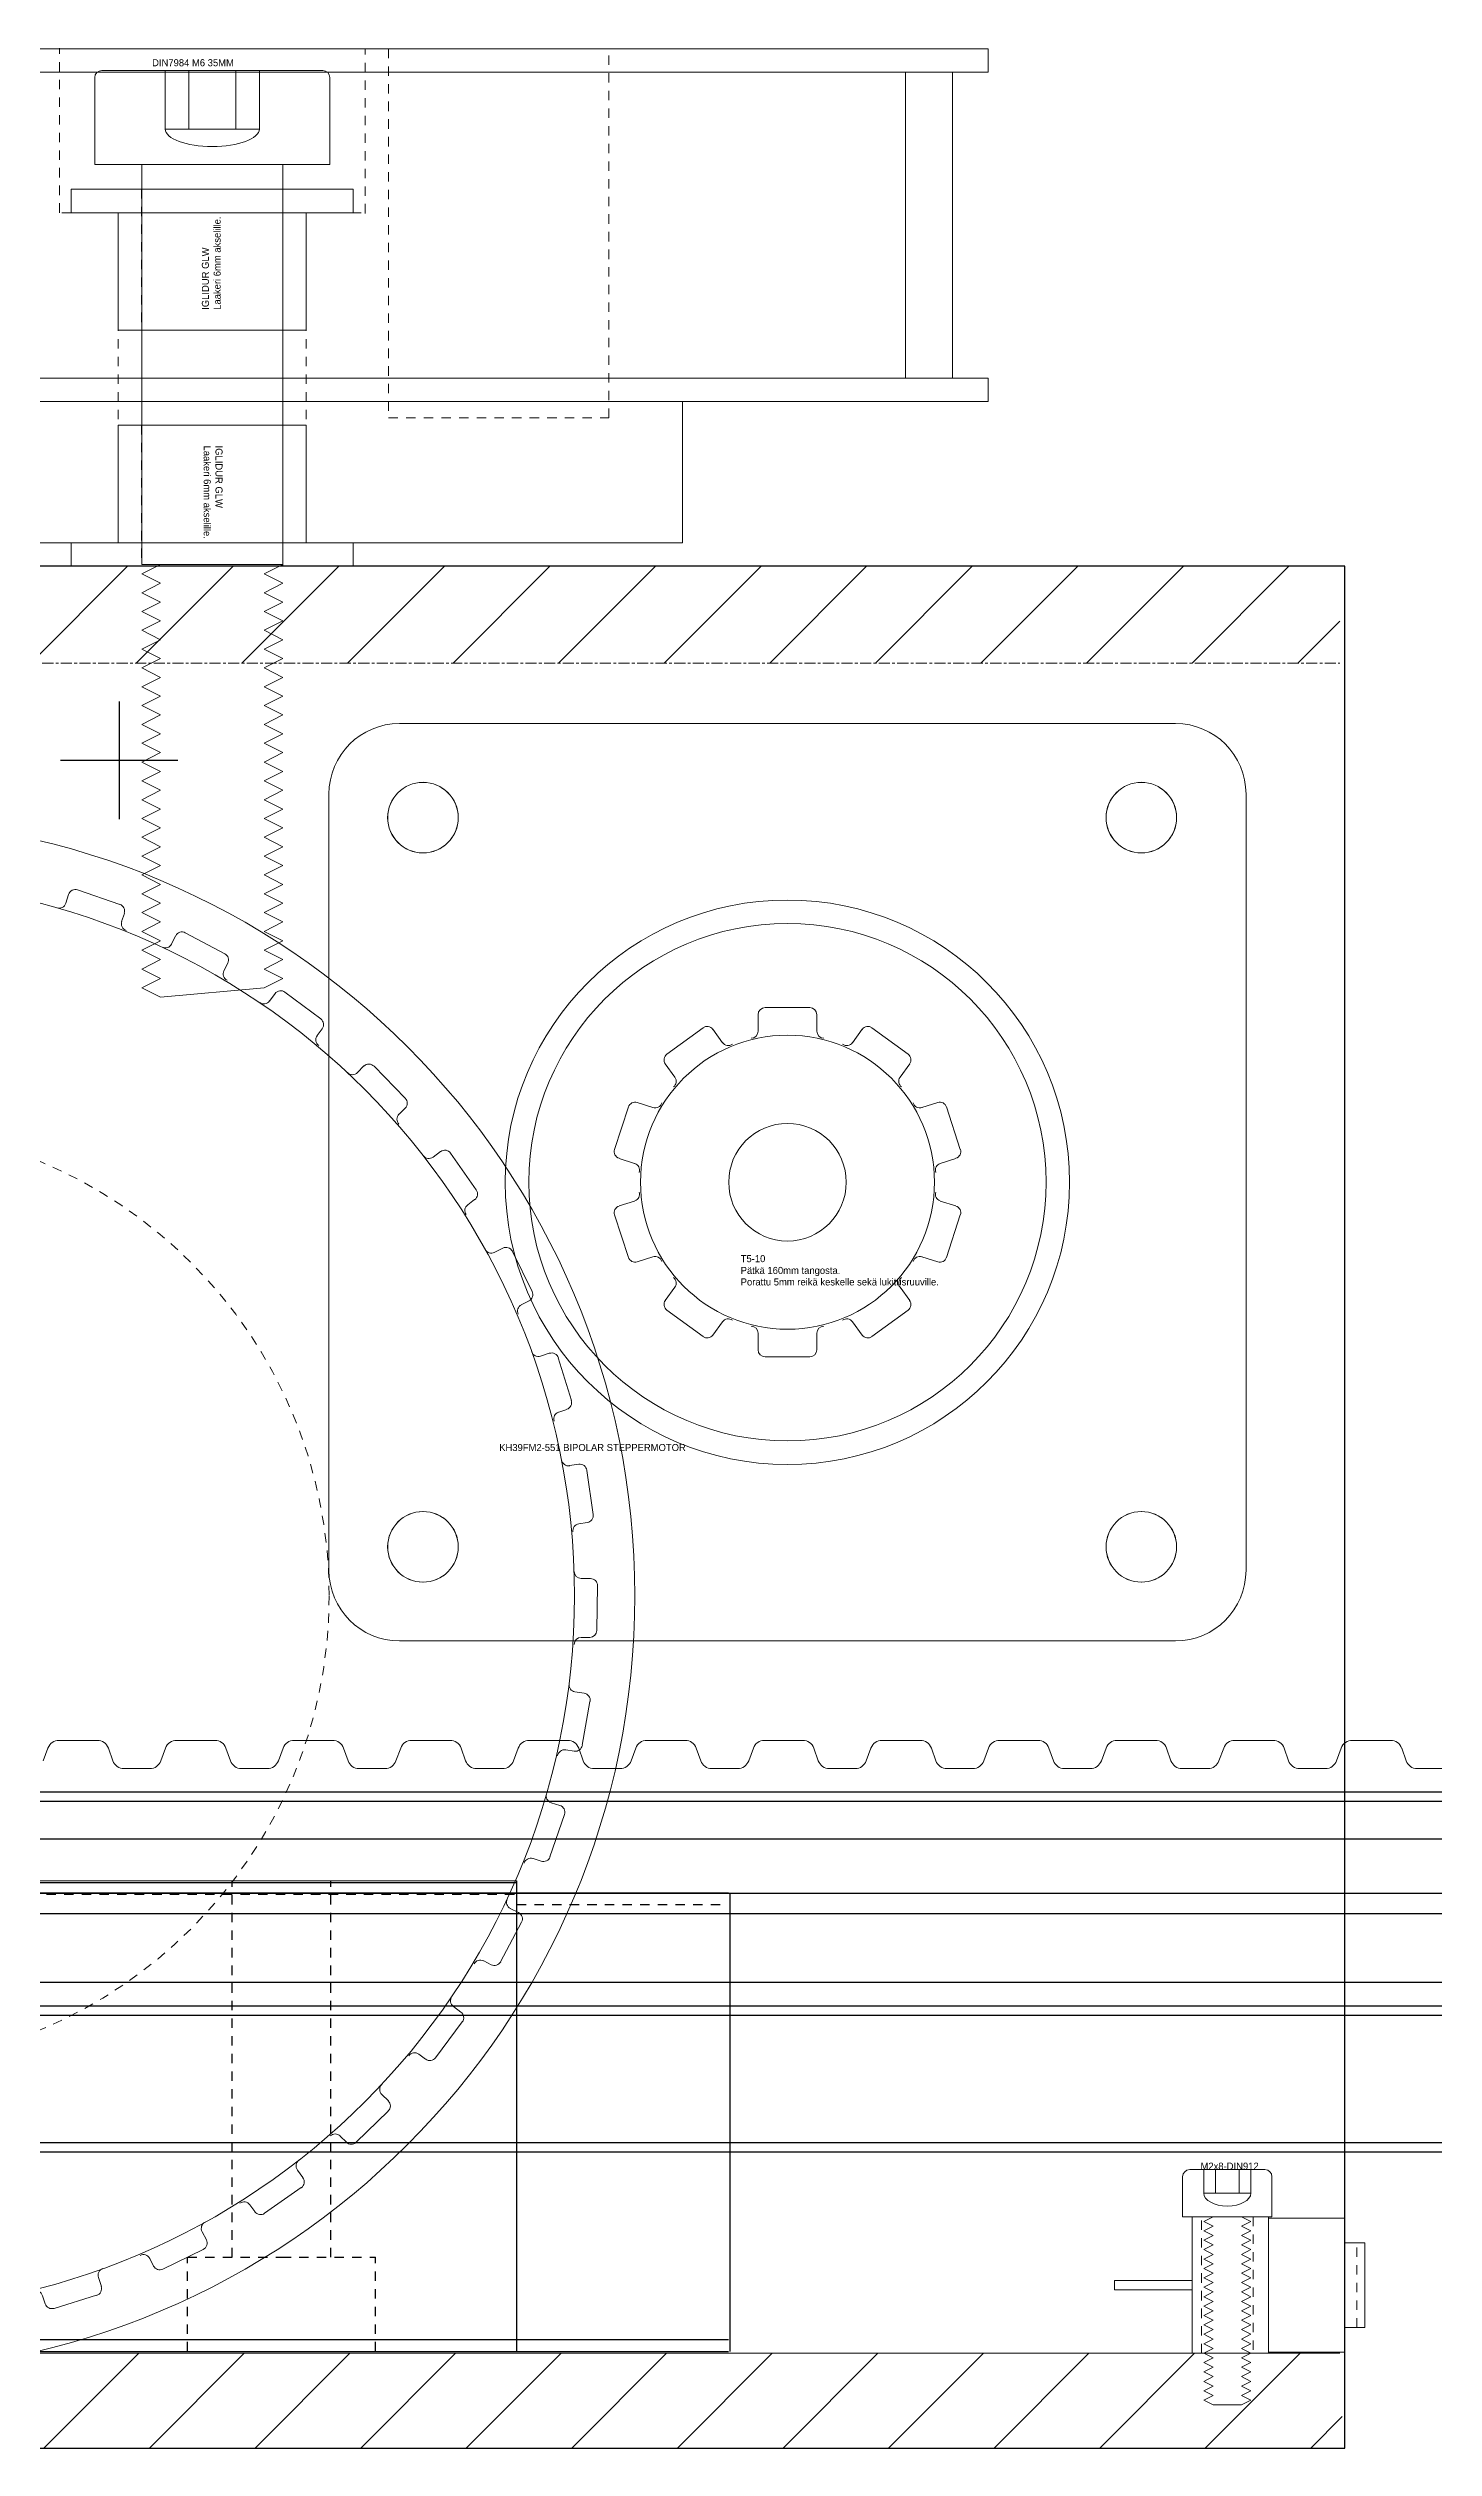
# Model space of a CAD drawing. Header units: millimetres. Extents: x -784753 to 2734, y -375 to 77802.
# Drawn here: x 990.3 to 1049.2, y 76.2 to 178.2 of the extents above; entities that cross this region are included whole.
import ezdxf

# ---------------------------------------------------------------- set-up
doc = ezdxf.new("R2010")
doc.units = ezdxf.units.MM
for name, pattern in [('CHAIN', [0.7087, 0.4724, -0.0591, 0.1181, -0.0591]), ('phl_center', [0.75, 0.4, -0.35]), ('phl_thick', [0])]:
    doc.linetypes.add(name, pattern=pattern)
doc.layers.add('ATTRIBUUTIT', color=61, linetype='Continuous', plot=False)
for name, color, linetype in [('HIHNA', 53, 'Continuous'), ('KELKKA', 6, 'Continuous'), ('KISKO', 253, 'Continuous'), ('LAAKERIT', 210, 'Continuous'), ('MOOTTORI_VO_LIIKE', 3, 'Continuous'), ('PULTIT_MUTTERIT_RUUVIT', 131, 'Continuous'), ('RAJAKYTKIN', 3, 'Continuous'), ('RATTAAT', 10, 'Continuous'), ('RATTAAT_2', 30, 'Continuous'), ('RUNKO', 140, 'Continuous')]:
    doc.layers.add(name, color=color, linetype=linetype)
doc.layers.add('RUNKO-REIKÄ', color=7, linetype='Continuous', true_color=0x39c9ff)
pattern_1 = [(45, (-1229.3503, -176.4846), (-2.245064, 2.245064), [])]
pattern_2 = [(45, (-1229.2402, -176.4846), (-2.245064, 2.245064), [])]

# ---------------------------------------------------------------- blocks, each defined once
blk = doc.blocks.new('T5-40-CAMERA-PLATFORM-LSIDE')
at = {"lineweight": 0}
for p, q in [((33, 21), (-33, 21)), ((-33, 21), (-33, 20)), ((29.48, 21), (-4, 21)), ((6.5, 21), (7.5, 21)), ((33, 21), (33, 20)), ((-33, 20), (-29.37, 20)), ((-31.37, 20), (-31.37, 7)), ((-29.37, 7), (-29.37, 20)), ((-29.37, 20), (29.48, 20)), ((29.48, 7), (29.48, 20)), ((29.48, 20), (33, 20)), ((31.48, 7), (31.48, 20)), ((-33, 6), (-33, 7)), ((-33, 7), (-29.37, 7)), ((-29.37, 7), (29.48, 7)), ((29.48, 7), (33, 7)), ((33, 7), (33, 6)), ((33, 6), (-33, 6)), ((-31.37, 6), (-29.37, 6)), ((-20, 0), (-20, 6)), ((20, 0), (20, 6)), ((31.48, 6), (29.48, 6)), ((20, 0), (-20, 0)), ((0, 0), (-20, 0)), ((0, 0), (-20, 0)), ((0, 0), (-4, 0)), ((0, 0), (-4, 0)), ((0, 0), (-3, 0)), ((0, 0), (20, 0)), ((0, 0), (20, 0)), ((0, 0), (3, 0)), ((0, 0), (4, 0)), ((0, 0), (20, 0)), ((0, 0), (4, 0)), ((0, 0), (20, 0))]:
    blk.add_line(p, q, dxfattribs=at)
at = {"linetype": 'phl_center', "lineweight": 0}
for p, q in [((-6.5, 14.03), (-6.5, 21.03)), ((6.5, 14), (6.5, 21)), ((7.5, 21), (7.5, 5.31)), ((16.87, 5.31), (16.87, 21)), ((0, 14.03), (-6.5, 14.03)), ((-4, 0), (-4, 14.03)), ((-0.06, 14.03), (6.44, 14.03)), ((4, 0), (4, 14)), ((7.5, 5.31), (16.87, 5.31))]:
    blk.add_line(p, q, dxfattribs=at)
at = {"layer": 'ATTRIBUUTIT', "lineweight": 0, "flags": 8}
for tag, p in [('_TYYPPI', (-18.73, 3.3)), ('_KUVAUS', (-18.73, 2.8)), ('_NOTES', (-18.73, 2.31)), ('_NOTES_RIVI2', (-18.73, 1.85)), ('_NOTES_RIVI3', (-18.73, 1.38))]:
    blk.add_attdef(tag, p, '', height=0.3, dxfattribs=at)
blk = doc.blocks.new('IGLIDUR-GLW-6MM-LSIDE')
at = {"lineweight": 0}
for p, q in [((0, 6), (-1, 6)), ((-1, 6), (-1, 4)), ((0, 0), (0, 6)), ((-1, 4), (-6, 4)), ((-6, 4), (-6, 3)), ((-1, 4), (-1, -4)), ((0, 3), (0, 4)), ((-6, 3), (-6, -3)), ((0, 0), (0, 3)), ((0, -3), (0, 0)), ((-6, -3), (-6, -4)), ((0, -6), (0, -3)), ((-6, -4), (-1, -4)), ((-1, -4), (-1, -6)), ((-1, -6), (0, -6))]:
    blk.add_line(p, q, dxfattribs=at)
at = {"linetype": 'phl_center', "lineweight": 0}
for p, q in [((0, 3), (-6, 3)), ((-6, -3), (0, -3))]:
    blk.add_line(p, q, dxfattribs=at)
at = {"layer": 'ATTRIBUUTIT', "lineweight": 0, "flags": 8}
for tag, p in [('_TYYPPI', (-5.13, 0.14)), ('_KUVAUS', (-5.13, -0.36)), ('_NOTES', (-5.13, -0.84)), ('_NOTES_RIVI2', (-5.13, -1.31)), ('_NOTES_RIVI3', (-5.13, -1.78))]:
    blk.add_attdef(tag, p, '', height=0.3, dxfattribs=at)
blk = doc.blocks.new('ASSEMBLY-CAMERA-PLATFORM-RSIDE')
at = {"layer": 'LAAKERIT', "lineweight": 0}
for p, rotation in [((-0.06, 8.03), 90), ((-0.06, -8), 270)]:
    blk.add_blockref('IGLIDUR-GLW-6MM-LSIDE', p, dxfattribs=dict(at, rotation=rotation)).add_auto_attribs({'_TYYPPI': 'IGLIDUR GLW', '_KUVAUS': 'Laakeri 6mm akselille.'})
at = {"layer": 'RATTAAT', "lineweight": 0}
blk.add_blockref('T5-40-CAMERA-PLATFORM-LSIDE', (-0.06, -7), dxfattribs=at).add_auto_attribs({'_TYYPPI': 'T5-10-21MM-2', '_KUVAUS': 'Koneistettu kamera-alusta rattaasta.'})
blk = doc.blocks.new('DRYLIN-TWA-15-LSIDE')
at = {"linetype": 'phl_thick'}
for p, q in [((1254.82, 166.78), (1322.82, 166.78)), ((1263.82, 167.22), (1313.82, 167.22)), ((1313.82, 147.28), (1313.82, 167.28)), ((1322.9, 147.28), (1322.9, 166.78)), ((1254.82, 147.78), (1322.82, 147.78)), ((1254.82, 147.28), (1322.82, 147.28))]:
    blk.add_line(p, q, dxfattribs=at)
at = {"lineweight": 0}
blk.add_line((1263.82, 167.28), (1313.82, 167.28), dxfattribs=at)
at = {"linetype": 'phl_center'}
for p, q in [((1263.82, 166.72), (1313.82, 166.72)), ((1301.72, 151.28), (1301.72, 167.28)), ((1305.92, 151.28), (1305.92, 167.28)), ((1313.82, 147.28), (1313.82, 166.78)), ((1313.82, 166.28), (1322.82, 166.28)), ((1299.82, 151.28), (1303.82, 151.28)), ((1299.82, 147.28), (1299.82, 151.28)), ((1303.82, 151.28), (1307.82, 151.28)), ((1307.82, 147.28), (1307.82, 151.28))]:
    blk.add_line(p, q, dxfattribs=at)
blk = doc.blocks.new('T5-HIHNA-SUORA-LSIDE')
at = {"lineweight": 0}
for p, q in [((1446.98, 87.92), (1441.98, 87.92)), ((1451.98, 87.92), (1446.98, 87.92)), ((1446.98, 87.92), (1446.98, 87.92)), ((1456.98, 87.92), (1451.98, 87.92)), ((1451.98, 87.92), (1451.98, 87.92)), ((1461.98, 87.92), (1456.98, 87.92)), ((1456.98, 87.92), (1456.98, 87.92)), ((1466.98, 87.92), (1461.98, 87.92)), ((1461.98, 87.92), (1461.98, 87.92)), ((1471.98, 87.92), (1466.98, 87.92)), ((1466.98, 87.92), (1466.98, 87.92)), ((1476.98, 87.92), (1471.98, 87.92)), ((1471.98, 87.92), (1471.98, 87.92)), ((1481.98, 87.92), (1476.98, 87.92)), ((1476.98, 87.92), (1476.98, 87.92)), ((1486.98, 87.92), (1481.98, 87.92)), ((1481.98, 87.92), (1481.98, 87.92)), ((1491.98, 87.92), (1486.98, 87.92)), ((1486.98, 87.92), (1486.98, 87.92)), ((1496.98, 87.92), (1491.98, 87.92)), ((1491.98, 87.92), (1491.98, 87.92)), ((1501.98, 87.92), (1496.98, 87.92)), ((1496.98, 87.92), (1496.98, 87.92)), ((1506.98, 87.92), (1501.98, 87.92)), ((1501.98, 87.92), (1501.98, 87.92)), ((1446.98, 86.92), (1446.43, 86.92)), ((1446.98, 86.92), (1447.53, 86.92)), ((1451.98, 86.92), (1451.43, 86.92)), ((1451.98, 86.92), (1452.53, 86.92)), ((1456.98, 86.92), (1456.43, 86.92)), ((1456.98, 86.92), (1457.53, 86.92)), ((1461.98, 86.92), (1461.43, 86.92)), ((1461.98, 86.92), (1462.53, 86.92)), ((1466.98, 86.92), (1466.43, 86.92)), ((1466.98, 86.92), (1467.53, 86.92)), ((1471.98, 86.92), (1471.43, 86.92)), ((1471.98, 86.92), (1472.53, 86.92)), ((1476.98, 86.92), (1476.43, 86.92)), ((1476.98, 86.92), (1477.53, 86.92)), ((1481.98, 86.92), (1481.43, 86.92)), ((1481.98, 86.92), (1482.53, 86.92)), ((1486.98, 86.92), (1486.43, 86.92)), ((1486.98, 86.92), (1487.53, 86.92)), ((1491.98, 86.92), (1491.43, 86.92)), ((1491.98, 86.92), (1492.53, 86.92)), ((1496.98, 86.92), (1496.43, 86.92)), ((1496.98, 86.92), (1497.53, 86.92)), ((1501.98, 86.92), (1501.43, 86.92)), ((1501.98, 86.92), (1502.53, 86.92)), ((1448, 86.59), (1448.19, 86.05)), ((1448.66, 85.72), (1450.29, 85.72)), ((1450.96, 86.59), (1450.76, 86.05)), ((1453, 86.59), (1453.19, 86.05)), ((1453.66, 85.72), (1455.29, 85.72)), ((1455.96, 86.59), (1455.76, 86.05)), ((1458, 86.59), (1458.19, 86.05)), ((1458.66, 85.72), (1460.29, 85.72)), ((1460.96, 86.59), (1460.76, 86.05)), ((1463, 86.59), (1463.19, 86.05)), ((1463.66, 85.72), (1465.29, 85.72)), ((1465.96, 86.59), (1465.76, 86.05)), ((1468, 86.59), (1468.19, 86.05)), ((1468.66, 85.72), (1470.29, 85.72)), ((1470.96, 86.59), (1470.76, 86.05)), ((1473, 86.59), (1473.19, 86.05)), ((1473.66, 85.72), (1475.29, 85.72)), ((1475.96, 86.59), (1475.76, 86.05)), ((1478, 86.59), (1478.19, 86.05)), ((1478.66, 85.72), (1480.29, 85.72)), ((1480.96, 86.59), (1480.76, 86.05)), ((1483, 86.59), (1483.19, 86.05)), ((1483.66, 85.72), (1485.29, 85.72)), ((1485.96, 86.59), (1485.76, 86.05)), ((1488, 86.59), (1488.19, 86.05)), ((1488.66, 85.72), (1490.29, 85.72)), ((1490.96, 86.59), (1490.76, 86.05)), ((1493, 86.59), (1493.19, 86.05)), ((1493.66, 85.72), (1495.29, 85.72)), ((1495.96, 86.59), (1495.76, 86.05)), ((1498, 86.59), (1498.19, 86.05)), ((1498.66, 85.72), (1500.29, 85.72)), ((1500.96, 86.59), (1500.76, 86.05)), ((1503, 86.59), (1503.19, 86.05)), ((1503.66, 85.72), (1505.29, 85.72)), ((1505.96, 86.59), (1505.76, 86.05))]:
    blk.add_line(p, q, dxfattribs=at)
for centre, start, end in [((1447.53, 86.42), 20, 90), ((1451.43, 86.42), 90, 160), ((1452.53, 86.42), 20, 90), ((1456.43, 86.42), 90, 160), ((1457.53, 86.42), 20, 90), ((1461.43, 86.42), 90, 160), ((1462.53, 86.42), 20, 90), ((1466.43, 86.42), 90, 160), ((1467.53, 86.42), 20, 90), ((1471.43, 86.42), 90, 160), ((1472.53, 86.42), 20, 90), ((1476.43, 86.42), 90, 160), ((1477.53, 86.42), 20, 90), ((1481.43, 86.42), 90, 160), ((1482.53, 86.42), 20, 90), ((1486.43, 86.42), 90, 160), ((1487.53, 86.42), 20, 90), ((1491.43, 86.42), 90, 160), ((1492.53, 86.42), 20, 90), ((1496.43, 86.42), 90, 160), ((1497.53, 86.42), 20, 90), ((1501.43, 86.42), 90, 160), ((1502.53, 86.42), 20, 90), ((1448.66, 86.22), 200, 270), ((1450.29, 86.22), 270, 340), ((1453.66, 86.22), 200, 270), ((1455.29, 86.22), 270, 340), ((1458.66, 86.22), 200, 270), ((1460.29, 86.22), 270, 340), ((1463.66, 86.22), 200, 270), ((1465.29, 86.22), 270, 340), ((1468.66, 86.22), 200, 270), ((1470.29, 86.22), 270, 340), ((1473.66, 86.22), 200, 270), ((1475.29, 86.22), 270, 340), ((1478.66, 86.22), 200, 270), ((1480.29, 86.22), 270, 340), ((1483.66, 86.22), 200, 270), ((1485.29, 86.22), 270, 340), ((1488.66, 86.22), 200, 270), ((1490.29, 86.22), 270, 340), ((1493.66, 86.22), 200, 270), ((1495.29, 86.22), 270, 340), ((1498.66, 86.22), 200, 270), ((1500.29, 86.22), 270, 340), ((1503.66, 86.22), 200, 270), ((1505.29, 86.22), 270, 340)]:
    blk.add_arc(centre, 0.5, start, end, dxfattribs=at)
blk = doc.blocks.new('KISKO-TS-15-1-LSIDE')
at = {"linetype": 'phl_thick'}
for p, q in [((72.92, 1.41), (271.57, 1.41)), ((73.12, 1.81), (271.57, 1.81)), ((70.29, -4), (271.76, -4)), ((70.1, -4.4), (271.76, -4.4)), ((69.61, -5.4), (271.76, -5.4)), ((68.19, -8.32), (271.76, -8.32)), ((67.77, -9.19), (271.76, -9.19)), ((66.65, -11.5), (271.76, -11.5)), ((65.87, -13.1), (271.76, -13.1)), ((65.67, -13.5), (271.76, -13.5))]:
    blk.add_line(p, q, dxfattribs=at)
at = {"layer": 'ATTRIBUUTIT', "lineweight": 0, "flags": 8}
for tag, p in [('_TYYPPI', (-20.79, -0.3)), ('_KUVAUS', (-20.79, -0.8)), ('_NOTES', (-20.79, -1.28)), ('_NOTES_RIVI2', (-20.79, -1.75)), ('_NOTES_RIVI3', (-20.79, -2.22))]:
    blk.add_attdef(tag, p, '', height=0.3, dxfattribs=at)
blk = doc.blocks.new('KH39FM2-STEPMOTOR-TOP')
at = {"lineweight": 0}
for p, q in [((16.5, 19.5), (-16.5, 19.5)), ((0, 19.5), (-15.5, 19.5)), ((0, 19.5), (15.05, 19.5)), ((-19.5, 16.5), (-19.5, -16.5)), ((19.5, -16.5), (19.5, 16.5)), ((-16.5, -19.5), (16.5, -19.5)), ((15.05, -19.5), (-15.95, -19.5))]:
    blk.add_line(p, q, dxfattribs=at)
for centre, radius in [((-15.5, 15.5), 1.5), ((15.05, 15.5), 1.5), ((0, 0), 11), ((0, 0), 2.5), ((-15.5, -15.5), 1.5), ((15.05, -15.5), 1.5)]:
    blk.add_circle(centre, radius, dxfattribs=at)
for centre, start, end in [((-16.5, 16.5), 90, 180), ((16.5, 16.5), 0, 90), ((-16.5, -16.5), 180, 270), ((16.5, -16.5), 270, 0)]:
    blk.add_arc(centre, 3, start, end, dxfattribs=at)
at = {"layer": 'ATTRIBUUTIT', "lineweight": 0, "flags": 8}
for tag, p in [('_TYYPPI', (-12.26, -11.43)), ('_KUVAUS', (-12.26, -11.93)), ('_NOTES', (-12.26, -12.42)), ('_NOTES_RIVI2', (-12.26, -12.88)), ('_NOTES_RIVI3', (-12.26, -13.35))]:
    blk.add_attdef(tag, p, '', height=0.3, dxfattribs=at)
blk = doc.blocks.new('T5-10-HIHNAPYORA')
at = {"lineweight": 0}
for p, q in [((0.95, 7.42), (-0.95, 7.42)), ((-3.59, 6.56), (-5.13, 5.44)), ((-2.76, 5.93), (-3.17, 6.5)), ((-1.25, 7.12), (-1.25, 6.42)), ((1.25, 6.42), (1.25, 7.12)), ((3.17, 6.5), (2.76, 5.93)), ((5.13, 5.44), (3.59, 6.56)), ((-5.2, 5.03), (-4.79, 4.46)), ((4.79, 4.46), (5.2, 5.03)), ((-6.76, 3.2), (-7.35, 1.39)), ((-5.72, 3.17), (-6.39, 3.39)), ((6.39, 3.39), (5.72, 3.17)), ((7.35, 1.39), (6.76, 3.2)), ((-7.16, 1.01), (-6.5, 0.8)), ((6.5, 0.8), (7.16, 1.01)), ((-6.5, -0.8), (-7.16, -1.01)), ((7.16, -1.01), (6.5, -0.8)), ((-7.35, -1.39), (-6.76, -3.2)), ((6.76, -3.2), (7.35, -1.39)), ((-6.39, -3.39), (-5.72, -3.17)), ((5.72, -3.17), (6.39, -3.39)), ((-4.79, -4.46), (-5.2, -5.03)), ((5.2, -5.03), (4.79, -4.46)), ((-5.13, -5.44), (-3.59, -6.56)), ((-3.17, -6.5), (-2.76, -5.93)), ((2.76, -5.93), (3.17, -6.5)), ((3.59, -6.56), (5.13, -5.44)), ((-1.25, -6.42), (-1.25, -7.12)), ((1.25, -7.12), (1.25, -6.42)), ((-0.95, -7.42), (0.95, -7.42))]:
    blk.add_line(p, q, dxfattribs=at)
for radius in [6.25, 2.5]:
    blk.add_circle((0, 0), radius, dxfattribs=at)
for centre, start, end in [((-0.95, 7.12), 90, 180), ((0.95, 7.12), 0, 90), ((-3.42, 6.32), 36, 126), ((-1.55, 6.42), 270, 0), ((1.55, 6.42), 180, 270), ((3.42, 6.32), 54, 144), ((-4.95, 5.2), 126, 216), ((-2.52, 6.11), 216, 306), ((2.52, 6.11), 234, 324), ((4.95, 5.2), 324, 54), ((-5.03, 4.29), 306, 36), ((5.03, 4.29), 144, 234), ((-6.48, 3.1), 72, 162), ((-5.63, 3.46), 252, 342), ((5.63, 3.46), 198, 288), ((6.48, 3.1), 18, 108), ((-7.07, 1.3), 162, 252), ((7.07, 1.3), 288, 18), ((-6.59, 0.51), 342, 72), ((6.59, 0.51), 108, 198), ((-7.07, -1.3), 108, 198), ((-6.59, -0.51), 288, 18), ((6.59, -0.51), 162, 252), ((7.07, -1.3), 342, 72), ((-6.48, -3.1), 198, 288), ((-5.63, -3.46), 18, 108), ((-5.03, -4.29), 324, 54), ((5.03, -4.29), 126, 216), ((5.63, -3.46), 72, 162), ((6.48, -3.1), 252, 342), ((-4.95, -5.2), 144, 234), ((4.95, -5.2), 306, 36), ((-2.52, -6.11), 54, 144), ((2.52, -6.11), 36, 126), ((-3.42, -6.32), 234, 324), ((-1.55, -6.42), 0, 90), ((-0.95, -7.12), 180, 270), ((0.95, -7.12), 270, 0), ((1.55, -6.42), 90, 180), ((3.42, -6.32), 216, 306)]:
    blk.add_arc(centre, 0.3, start, end, dxfattribs=at)
at = {"layer": 'ATTRIBUUTIT', "lineweight": 0, "flags": 8}
for tag, p in [('_TYYPPI', (-1.99, -3.4)), ('_KUVAUS', (-1.99, -3.9)), ('_NOTES', (-1.99, -4.39)), ('_NOTES_RIVI2', (-1.99, -4.85)), ('_NOTES_RIVI3', (-1.99, -5.32))]:
    blk.add_attdef(tag, p, '', height=0.3, dxfattribs=at)
blk = doc.blocks.new('T5-40-RATAS-TSIDE')
at = {"lineweight": 0}
for p, q in [((-5.59, 30.61), (-5.53, 30.22)), ((-3.45, 31.22), (-5.33, 30.96)), ((-3.06, 30.61), (-3.11, 30.97)), ((-0.73, 31.11), (-0.73, 30.72)), ((1.47, 31.38), (-0.43, 31.41)), ((1.77, 30.72), (1.77, 31.08)), ((4.14, 30.84), (4.08, 30.45)), ((6.36, 30.76), (4.49, 31.09)), ((-8.3, 30.3), (-10.11, 29.74)), ((-7.81, 29.76), (-7.92, 30.11)), ((6.55, 30.06), (6.61, 30.42)), ((8.92, 29.81), (8.8, 29.44)), ((11.1, 29.39), (9.3, 30.01)), ((-12.93, 28.63), (-14.64, 27.79)), ((-10.31, 29.36), (-10.19, 28.99)), ((11.17, 28.67), (11.29, 29.01)), ((-12.37, 28.17), (-12.53, 28.5)), ((13.47, 28.05), (13.29, 27.7)), ((15.56, 27.29), (13.88, 28.18)), ((-14.78, 27.39), (-14.6, 27.04)), ((15.52, 26.57), (15.69, 26.89)), ((-17.25, 26.25), (-18.81, 25.16)), ((-16.62, 25.89), (-16.84, 26.18)), ((17.7, 25.6), (17.46, 25.28)), ((19.64, 24.52), (18.12, 25.66)), ((-18.88, 24.74), (-18.65, 24.42)), ((19.49, 23.81), (19.7, 24.1)), ((-21.15, 23.23), (-22.51, 21.91)), ((-20.47, 22.97), (-20.73, 23.23)), ((21.48, 22.52), (21.2, 22.24)), ((23.23, 21.15), (21.91, 22.51)), ((-22.52, 21.48), (-22.24, 21.2)), ((22.97, 20.47), (23.23, 20.73)), ((-24.52, 19.64), (-25.66, 18.12)), ((-23.81, 19.49), (-24.1, 19.7)), ((24.74, 18.88), (24.42, 18.65)), ((26.25, 17.25), (25.16, 18.81)), ((-25.6, 17.7), (-25.28, 17.46)), ((25.89, 16.62), (26.18, 16.84)), ((-27.29, 15.56), (-28.18, 13.88)), ((-26.57, 15.52), (-26.89, 15.69)), ((27.39, 14.78), (27.04, 14.6)), ((28.63, 12.93), (27.79, 14.64)), ((-28.05, 13.47), (-27.7, 13.29)), ((28.17, 12.37), (28.5, 12.53)), ((-28.67, 11.17), (-29.01, 11.29)), ((-29.39, 11.1), (-30.01, 9.3)), ((29.36, 10.31), (28.99, 10.19)), ((30.3, 8.3), (29.74, 10.11)), ((-29.81, 8.92), (-29.44, 8.8)), ((29.76, 7.81), (30.11, 7.92)), ((-30.76, 6.36), (-31.09, 4.49)), ((-30.06, 6.55), (-30.42, 6.61)), ((30.61, 5.59), (30.22, 5.53)), ((31.22, 3.45), (30.96, 5.33)), ((-30.84, 4.14), (-30.45, 4.08)), ((30.61, 3.06), (30.97, 3.11)), ((-31.38, 1.47), (-31.41, -0.43)), ((-30.72, 1.77), (-31.08, 1.77)), ((31.11, 0.73), (30.72, 0.73)), ((31.38, -1.47), (31.41, 0.43)), ((-31.11, -0.73), (-30.72, -0.73)), ((30.72, -1.77), (31.08, -1.77)), ((-30.61, -3.06), (-30.97, -3.11)), ((-31.22, -3.45), (-30.96, -5.33)), ((30.84, -4.14), (30.45, -4.08)), ((30.76, -6.36), (31.09, -4.49)), ((-30.61, -5.59), (-30.22, -5.53)), ((30.06, -6.55), (30.42, -6.61)), ((-29.76, -7.81), (-30.11, -7.92)), ((-30.3, -8.3), (-29.74, -10.11)), ((29.81, -8.92), (29.44, -8.8)), ((-29.36, -10.31), (-28.99, -10.19)), ((29.39, -11.1), (30.01, -9.3)), ((28.67, -11.17), (29.01, -11.29)), ((-28.63, -12.93), (-27.79, -14.64)), ((-28.17, -12.37), (-28.5, -12.53)), ((27.29, -15.56), (28.18, -13.88)), ((28.05, -13.47), (27.7, -13.29)), ((-27.39, -14.78), (-27.04, -14.6)), ((26.57, -15.52), (26.89, -15.69)), ((-26.25, -17.25), (-25.16, -18.81)), ((-25.89, -16.62), (-26.18, -16.84)), ((24.52, -19.64), (25.66, -18.12)), ((25.6, -17.7), (25.28, -17.46)), ((-24.74, -18.88), (-24.42, -18.65)), ((23.81, -19.49), (24.1, -19.7)), ((-22.97, -20.47), (-23.23, -20.73)), ((-23.23, -21.15), (-21.91, -22.51)), ((22.52, -21.48), (22.24, -21.2)), ((-21.48, -22.52), (-21.2, -22.24)), ((21.15, -23.23), (22.51, -21.91)), ((20.47, -22.97), (20.73, -23.23)), ((-19.49, -23.81), (-19.7, -24.1)), ((18.88, -24.74), (18.65, -24.42)), ((-19.64, -24.52), (-18.12, -25.66)), ((-17.7, -25.6), (-17.46, -25.28)), ((17.25, -26.25), (18.81, -25.16)), ((16.62, -25.89), (16.84, -26.18)), ((-15.52, -26.57), (-15.69, -26.89)), ((-15.56, -27.29), (-13.88, -28.18)), ((14.78, -27.39), (14.6, -27.04)), ((-13.47, -28.05), (-13.29, -27.7)), ((12.37, -28.17), (12.53, -28.5)), ((12.93, -28.63), (14.64, -27.79)), ((-11.17, -28.67), (-11.29, -29.01)), ((-11.1, -29.39), (-9.3, -30.01)), ((-8.92, -29.81), (-8.8, -29.44)), ((10.31, -29.36), (10.19, -28.99)), ((-6.55, -30.06), (-6.61, -30.42)), ((-4.14, -30.84), (-4.08, -30.45)), ((5.59, -30.61), (5.53, -30.22)), ((7.81, -29.76), (7.92, -30.11)), ((8.3, -30.3), (10.11, -29.74)), ((-6.36, -30.76), (-4.49, -31.09)), ((-1.77, -30.72), (-1.77, -31.08)), ((-1.47, -31.38), (0.43, -31.41)), ((0.73, -31.11), (0.73, -30.72)), ((3.06, -30.61), (3.11, -30.97)), ((3.45, -31.22), (5.33, -30.96))]:
    blk.add_line(p, q, dxfattribs=at)
at = {"linetype": 'phl_center', "lineweight": 0}
for p, q in [((-3.71, 1.5), (-19.94, 1.5)), ((-3.71, -1.5), (-19.94, -1.5))]:
    blk.add_line(p, q, dxfattribs=at)
at = {"lineweight": 0}
for radius in [33, 30.43, 4]:
    blk.add_circle((0, 0), radius, dxfattribs=at)
at = {"linetype": 'phl_center', "lineweight": 0}
blk.add_circle((0, 0), 20, dxfattribs=at)
at = {"lineweight": 0}
for centre, start, end in [((-5.29, 30.66), 98.0533, 189), ((-3.41, 30.93), 9, 98.0533), ((-2.76, 30.66), 189, 279), ((-1.03, 30.72), 270, 0), ((-0.43, 31.11), 89.0533, 180), ((1.47, 31.08), 0, 89.0533), ((2.07, 30.72), 180, 270), ((4.44, 30.8), 80.0533, 171), ((6.31, 30.47), 351, 80.0533), ((-10.02, 29.46), 107.0533, 198), ((-8.21, 30.01), 18, 107.0533), ((-7.52, 29.85), 198, 288), ((-5.82, 30.18), 279, 9), ((3.79, 30.5), 261, 351), ((6.85, 30.01), 171, 261), ((9.2, 29.72), 71.0533, 162), ((-12.8, 28.36), 27, 116.0533), ((-10.47, 28.89), 288, 18), ((8.51, 29.53), 252, 342), ((11, 29.11), 342, 71.0533), ((11.46, 28.57), 162, 252), ((-14.51, 27.52), 116.0533, 207), ((-12.1, 28.31), 207, 297), ((13.03, 27.84), 243, 333), ((13.74, 27.92), 62.0533, 153), ((-14.86, 26.9), 297, 27), ((15.79, 26.43), 153, 243), ((15.42, 27.03), 333, 62.0533), ((-17.08, 26.01), 36, 125.0533), ((-16.38, 26.07), 216, 306), ((17.94, 25.42), 53.0533, 144), ((-18.64, 24.92), 125.0533, 216), ((17.22, 25.46), 234, 324), ((19.46, 24.28), 324, 53.0533), ((-18.89, 24.24), 306, 36), ((19.73, 23.63), 144, 234), ((-20.94, 23.02), 45, 134.0533), ((-20.26, 23.18), 225, 315), ((21.69, 22.3), 44.0533, 135), ((-22.3, 21.69), 134.0533, 225), ((20.99, 22.45), 225, 315), ((-22.45, 20.99), 315, 45), ((23.18, 20.26), 135, 225), ((23.02, 20.94), 315, 44.0533), ((-24.28, 19.46), 54, 143.0533), ((-23.63, 19.73), 234, 324), ((24.24, 18.89), 216, 306), ((24.92, 18.64), 35.0533, 126), ((-25.42, 17.94), 143.0533, 234), ((-25.46, 17.22), 324, 54), ((26.07, 16.38), 126, 216), ((26.01, 17.08), 306, 35.0533), ((-27.03, 15.42), 63, 152.0533), ((-26.43, 15.79), 243, 333), ((26.9, 14.86), 207, 297), ((27.52, 14.51), 26.0533, 117), ((-27.92, 13.74), 152.0533, 243), ((-27.84, 13.03), 333, 63), ((28.31, 12.1), 117, 207), ((28.36, 12.8), 297, 26.0533), ((-29.11, 11), 72, 161.0533), ((-28.57, 11.46), 252, 342), ((28.89, 10.47), 198, 288), ((29.46, 10.02), 17.0533, 108), ((-29.72, 9.2), 161.0533, 252), ((-29.53, 8.51), 342, 72), ((30.01, 8.21), 288, 17.0533), ((29.85, 7.52), 108, 198), ((-30.47, 6.31), 81, 170.0533), ((-30.01, 6.85), 261, 351), ((30.18, 5.82), 189, 279), ((30.66, 5.29), 8.0533, 99), ((-30.8, 4.44), 170.0533, 261), ((-30.5, 3.79), 351, 81), ((30.93, 3.41), 279, 8.0533), ((-30.72, 2.07), 270, 0), ((30.66, 2.76), 99, 189), ((-31.08, 1.47), 90, 179.0533), ((30.72, 1.03), 180, 270), ((31.11, 0.43), 359.0533, 90), ((-31.11, -0.43), 179.0533, 270), ((-30.72, -1.03), 0, 90), ((30.72, -2.07), 90, 180), ((31.08, -1.47), 270, 359.0533), ((-30.66, -2.76), 279, 9), ((-30.93, -3.41), 99, 188.0533), ((30.5, -3.79), 171, 261), ((30.8, -4.44), 350.0533, 81), ((-30.66, -5.29), 188.0533, 279), ((-30.18, -5.82), 9, 99), ((30.01, -6.85), 81, 171), ((30.47, -6.31), 261, 350.0533), ((-30.01, -8.21), 108, 197.0533), ((-29.85, -7.52), 288, 18), ((29.53, -8.51), 162, 252), ((29.72, -9.2), 341.0533, 72), ((-29.46, -10.02), 197.0533, 288), ((-28.89, -10.47), 18, 108), ((28.57, -11.46), 72, 162), ((29.11, -11), 252, 341.0533), ((-28.31, -12.1), 297, 27), ((-28.36, -12.8), 117, 206.0533), ((27.84, -13.03), 153, 243), ((27.92, -13.74), 332.0533, 63), ((-27.52, -14.51), 206.0533, 297), ((-26.9, -14.86), 27, 117), ((-26.07, -16.38), 306, 36), ((26.43, -15.79), 63, 153), ((27.03, -15.42), 243, 332.0533), ((-26.01, -17.08), 126, 215.0533), ((25.46, -17.22), 144, 234), ((25.42, -17.94), 323.0533, 54), ((-24.92, -18.64), 215.0533, 306), ((-24.24, -18.89), 36, 126), ((-23.18, -20.26), 315, 45), ((23.63, -19.73), 54, 144), ((24.28, -19.46), 234, 323.0533), ((-23.02, -20.94), 135, 224.0533), ((22.45, -20.99), 135, 225), ((-20.99, -22.45), 45, 135), ((22.3, -21.69), 314.0533, 45), ((-21.69, -22.3), 224.0533, 315), ((-19.73, -23.63), 324, 54), ((20.26, -23.18), 45, 135), ((20.94, -23.02), 225, 314.0533), ((-19.46, -24.28), 144, 233.0533), ((18.89, -24.24), 126, 216), ((-17.22, -25.46), 54, 144), ((18.64, -24.92), 305.0533, 36), ((-17.94, -25.42), 233.0533, 324), ((-15.79, -26.43), 333, 63), ((16.38, -26.07), 36, 126), ((17.08, -26.01), 216, 305.0533), ((-15.42, -27.03), 153, 242.0533), ((-13.03, -27.84), 63, 153), ((14.86, -26.9), 117, 207), ((14.51, -27.52), 296.0533, 27), ((-13.74, -27.92), 242.0533, 333), ((-11.46, -28.57), 342, 72), ((12.1, -28.31), 27, 117), ((12.8, -28.36), 207, 296.0533), ((-11, -29.11), 162, 251.0533), ((-8.51, -29.53), 72, 162), ((7.52, -29.85), 18, 108), ((10.02, -29.46), 287.0533, 18), ((10.47, -28.89), 108, 198), ((-9.2, -29.72), 251.0533, 342), ((-6.85, -30.01), 351, 81), ((-6.31, -30.47), 171, 260.0533), ((-3.79, -30.5), 81, 171), ((-2.07, -30.72), 0, 90), ((1.03, -30.72), 90, 180), ((2.76, -30.66), 9, 99), ((5.82, -30.18), 99, 189), ((8.21, -30.01), 198, 287.0533), ((-4.44, -30.8), 260.0533, 351), ((-1.47, -31.08), 180, 269.0533), ((0.43, -31.11), 269.0533, 0), ((3.41, -30.93), 189, 278.0533), ((5.29, -30.66), 278.0533, 9)]:
    blk.add_arc(centre, 0.3, start, end, dxfattribs=at)
at = {"layer": 'ATTRIBUUTIT', "lineweight": 0, "flags": 8}
for tag, p in [('_TYYPPI', (0.81, -26.18)), ('_KUVAUS', (0.81, -26.68)), ('_NOTES', (0.81, -27.17)), ('_NOTES_RIVI2', (0.81, -27.63)), ('_NOTES_RIVI3', (0.81, -28.1))]:
    blk.add_attdef(tag, p, '', height=0.3, dxfattribs=at)
blk = doc.blocks.new('ASSEMBLY-LR-LIIKE-KONEISTO')
at = {"layer": 'MOOTTORI_VO_LIIKE', "lineweight": 0}
blk.add_blockref('KH39FM2-STEPMOTOR-TOP', (39.49, 17.58), dxfattribs=at).add_auto_attribs({'_TYYPPI': 'KH39FM2-551 BIPOLAR STEPPERMOTOR'})
at = {"layer": 'RATTAAT', "lineweight": 0}
blk.add_blockref('T5-40-RATAS-TSIDE', (0, 0), dxfattribs=at).add_auto_attribs({'_TYYPPI': 'T5-40-21MM-2', '_KUVAUS': 'Laitettava liikuttavan välityksen ratas.'})
at = {"layer": 'RATTAAT_2', "lineweight": 0}
blk.add_blockref('T5-10-HIHNAPYORA', (39.49, 17.58), dxfattribs=at).add_auto_attribs({'_TYYPPI': 'T5-10', '_KUVAUS': 'Pätkä 160mm tangosta.', '_NOTES': 'Porattu 5mm reikä keskelle sekä lukitusruuville.'})
blk = doc.blocks.new('M6x35-DIN7984-LSIDE')
at = {"lineweight": 0}
for p, q in [((-0.3, 9.4), (-0.3, 0)), ((3.7, 9.7), (0, 9.7)), ((3.7, -0.3), (3.7, 9.7)), ((3.7, 4.7), (3.7, 7.7)), ((3.7, 7.7), (20.7, 7.7)), ((20.7, 7.7), (21.1, 6.9)), ((20.7, 2.5), (20.7, 7.7)), ((21.1, 6.9), (21.5, 7.7)), ((21.5, 7.7), (21.9, 6.9)), ((21.9, 6.9), (22.3, 7.7)), ((22.3, 7.7), (22.7, 6.9)), ((22.7, 6.9), (23.1, 7.7)), ((23.1, 7.7), (23.5, 6.9)), ((23.5, 6.9), (23.9, 7.7)), ((23.9, 7.7), (24.3, 6.9)), ((24.3, 6.9), (24.7, 7.7)), ((24.7, 7.7), (25.1, 6.9)), ((25.1, 6.9), (25.5, 7.7)), ((25.5, 7.7), (25.9, 6.9)), ((25.9, 6.9), (26.3, 7.7)), ((26.3, 7.7), (26.7, 6.9)), ((26.7, 6.9), (27.1, 7.7)), ((27.1, 7.7), (27.5, 6.9)), ((27.5, 6.9), (27.9, 7.7)), ((27.9, 7.7), (28.3, 6.9)), ((28.3, 6.9), (28.7, 7.7)), ((28.7, 7.7), (29.1, 6.9)), ((29.1, 6.9), (29.5, 7.7)), ((29.5, 7.7), (29.9, 6.9)), ((29.9, 6.9), (30.3, 7.7)), ((30.3, 7.7), (30.7, 6.9)), ((30.7, 6.9), (31.1, 7.7)), ((31.1, 7.7), (31.5, 6.9)), ((31.5, 6.9), (31.9, 7.7)), ((31.9, 7.7), (32.3, 6.9)), ((32.3, 6.9), (32.7, 7.7)), ((32.7, 7.7), (33.1, 6.9)), ((33.1, 6.9), (33.5, 7.7)), ((33.5, 7.7), (33.9, 6.9)), ((33.9, 6.9), (34.3, 7.7)), ((34.3, 7.7), (34.7, 6.9)), ((34.7, 6.9), (35.1, 7.7)), ((35.1, 7.7), (35.5, 6.9)), ((35.5, 6.9), (35.9, 7.7)), ((35.9, 7.7), (36.3, 6.9)), ((36.3, 6.9), (36.7, 7.7)), ((36.7, 7.7), (37.1, 6.9)), ((37.1, 6.9), (37.5, 7.7)), ((37.5, 7.7), (37.9, 6.9)), ((37.9, 6.9), (38.3, 7.7)), ((38.3, 7.7), (38.7, 6.9)), ((2.19, 6.7), (-0.3, 6.7)), ((2.19, 4.7), (2.19, 6.7)), ((38.7, 6.9), (39.1, 2.5)), ((2.19, 5.7), (-0.3, 5.7)), ((2.19, 4.7), (2.19, 5.7)), ((2.19, 4.7), (2.19, 2.7)), ((2.19, 4.7), (2.19, 3.7)), ((3.7, 4.7), (3.7, 1.7)), ((2.19, 3.7), (-0.3, 3.7)), ((2.19, 2.7), (-0.3, 2.7)), ((20.7, 1.7), (20.7, 2.5)), ((20.7, 2.5), (21.1, 1.7)), ((21.1, 1.7), (21.5, 2.5)), ((21.5, 2.5), (21.9, 1.7)), ((21.9, 1.7), (22.3, 2.5)), ((22.3, 2.5), (22.7, 1.7)), ((22.7, 1.7), (23.1, 2.5)), ((23.1, 2.5), (23.5, 1.7)), ((23.5, 1.7), (23.9, 2.5)), ((23.9, 2.5), (24.3, 1.7)), ((24.3, 1.7), (24.7, 2.5)), ((24.7, 2.5), (25.1, 1.7)), ((25.1, 1.7), (25.5, 2.5)), ((25.5, 2.5), (25.9, 1.7)), ((25.9, 1.7), (26.3, 2.5)), ((26.3, 2.5), (26.7, 1.7)), ((26.7, 1.7), (27.1, 2.5)), ((27.1, 2.5), (27.5, 1.7)), ((27.5, 1.7), (27.9, 2.5)), ((27.9, 2.5), (28.3, 1.7)), ((28.3, 1.7), (28.7, 2.5)), ((28.7, 2.5), (29.1, 1.7)), ((29.1, 1.7), (29.5, 2.5)), ((29.5, 2.5), (29.9, 1.7)), ((29.9, 1.7), (30.3, 2.5)), ((30.3, 2.5), (30.7, 1.7)), ((30.7, 1.7), (31.1, 2.5)), ((31.1, 2.5), (31.5, 1.7)), ((31.5, 1.7), (31.9, 2.5)), ((31.9, 2.5), (32.3, 1.7)), ((32.3, 1.7), (32.7, 2.5)), ((32.7, 2.5), (33.1, 1.7)), ((33.1, 1.7), (33.5, 2.5)), ((33.5, 2.5), (33.9, 1.7)), ((33.9, 1.7), (34.3, 2.5)), ((34.3, 2.5), (34.7, 1.7)), ((34.7, 1.7), (35.1, 2.5)), ((35.1, 2.5), (35.5, 1.7)), ((35.5, 1.7), (35.9, 2.5)), ((35.9, 2.5), (36.3, 1.7)), ((36.3, 1.7), (36.7, 2.5)), ((36.7, 2.5), (37.1, 1.7)), ((37.1, 1.7), (37.5, 2.5)), ((37.5, 2.5), (37.9, 1.7)), ((37.9, 1.7), (38.3, 2.5)), ((38.3, 2.5), (38.7, 1.7)), ((38.7, 1.7), (39.1, 2.5)), ((3.7, 1.7), (20.7, 1.7)), ((0, -0.3), (3.7, -0.3))]:
    blk.add_line(p, q, dxfattribs=at)
for centre, start, end in [((0, 9.4), 90, 180), ((0, 0), 180, 270)]:
    blk.add_arc(centre, 0.3, start, end, dxfattribs=at)
blk.add_ellipse((2.19, 4.7), major_axis=(0, 2), ratio=0.372194, start_param=3.141593, end_param=6.283185, dxfattribs=at)
at = {"layer": 'ATTRIBUUTIT', "lineweight": 0, "flags": 8}
blk.add_attdef('_TYYPPI', (-0.48, 2.14), '', height=0.3, rotation=90, dxfattribs=at)
blk = doc.blocks.new('ALUMIINIPUTKI-80X80-RIGHTS')
at = {"lineweight": 0}
h = blk.add_hatch(dxfattribs=at)
h.set_pattern_fill('ANSI31', color=256, style=0)
h.set_pattern_definition(pattern_1)
h.paths.add_polyline_path([(-0.22, 80), (-0.22, 75.88), (119.78, 75.88), (119.78, 80)])
h = blk.add_hatch(dxfattribs=at)
h.set_pattern_fill('ANSI31', color=256, style=0)
h.set_pattern_definition(pattern_1)
h.paths.add_polyline_path([(-0.22, 80), (-0.22, 75.88), (119.78, 75.88), (119.78, 80)])
h = blk.add_hatch(dxfattribs=at)
h.set_pattern_fill('ANSI31', color=256, style=0)
h.set_pattern_definition(pattern_2)
h.paths.add_polyline_path([(119.89, 4.03), (-0.11, 4.03), (-0.11, 0), (119.89, 0)])
h = blk.add_hatch(dxfattribs=at)
h.set_pattern_fill('ANSI31', color=256, style=0)
h.set_pattern_definition(pattern_2)
h.paths.add_polyline_path([(119.89, 4.03), (-0.11, 4.03), (-0.11, 0), (119.89, 0)])
for p, q in [((120, 80), (0, 80)), ((120, 80), (0, 80)), ((120, 0), (120, 80)), ((120, 0), (120, 80)), ((0, 0), (120, 0)), ((0, 0), (120, 0))]:
    blk.add_line(p, q)
at = {"linetype": 'CHAIN', "lineweight": 0}
blk.add_line((-0.22, 75.88), (119.78, 75.88), dxfattribs=at)
blk.add_line((-0.22, 75.88), (119.78, 75.88), dxfattribs=at)
at = {"lineweight": 0}
for p, q in [((-0.22, 4.03), (119.78, 4.03)), ((-0.22, 4.03), (119.78, 4.03)), ((115, 4.03), (114, 4.03)), ((115, 4.03), (114, 4.03)), ((115, 4.03), (116, 4.03)), ((115, 4.03), (116, 4.03))]:
    blk.add_line(p, q, dxfattribs=at)
at = {"layer": 'RUNKO-REIKÄ', "lineweight": 0}
for centre, radius in [((80.79, 69.31), 1.5), ((80.79, 69.31), 1.5), ((111.34, 69.31), 1.5), ((111.34, 69.31), 1.5), ((96.29, 53.81), 12), ((96.29, 53.81), 12), ((80.79, 38.31), 1.5), ((80.79, 38.31), 1.5), ((111.34, 38.31), 1.5), ((111.34, 38.31), 1.5)]:
    blk.add_circle(centre, radius, dxfattribs=at)
at = {"layer": 'ATTRIBUUTIT', "lineweight": 0, "flags": 8}
for tag, p in [('_TYYPPI', (2.99, 72.93)), ('_TYYPPI', (2.99, 72.93)), ('_KUVAUS', (2.99, 72.43)), ('_KUVAUS', (2.99, 72.43)), ('_NOTES', (2.99, 71.94)), ('_NOTES', (2.99, 71.94)), ('_NOTES_RIVI2', (2.99, 71.47)), ('_NOTES_RIVI2', (2.99, 71.47)), ('_NOTES_RIVI3', (2.99, 71)), ('_NOTES_RIVI3', (2.99, 71))]:
    blk.add_attdef(tag, p, '', height=0.3, dxfattribs=at)
blk = doc.blocks.new('MICROSWITCH-FRONT')
at = {"lineweight": 0}
for p, q in [((1302.06, 158.07), (1302.06, 152.37)), ((1302.06, 158.07), (1305.31, 158.07)), ((1308.56, 158.12), (1305.31, 158.12)), ((1305.31, 155.72), (1305.31, 158.12)), ((1307.06, 158.12), (1308.16, 158.12)), ((1308.56, 152.32), (1308.56, 158.12)), ((1301.21, 155.22), (1301.21, 157.02)), ((1301.21, 157.02), (1301.21, 153.42)), ((1301.21, 155.22), (1301.21, 157.02)), ((1301.21, 157.02), (1302.06, 157.02)), ((1301.21, 155.22), (1301.21, 153.42)), ((1305.31, 155.72), (1305.31, 152.32)), ((1311.86, 155.42), (1308.56, 155.42)), ((1311.86, 155.22), (1311.86, 155.42)), ((1311.86, 155.22), (1311.86, 155.02)), ((1311.86, 155.02), (1308.56, 155.02)), ((1301.21, 153.42), (1302.06, 153.42)), ((1305.31, 152.37), (1302.06, 152.37)), ((1305.31, 152.32), (1308.56, 152.32)), ((1308.16, 152.32), (1305.96, 152.32)), ((1308.56, 152.32), (1308.56, 152.37))]:
    blk.add_line(p, q, dxfattribs=at)
at = {"linetype": 'phl_center', "lineweight": 0}
for p, q in [((1305.96, 152.32), (1305.96, 158.12)), ((1308.16, 158.12), (1308.16, 152.32)), ((1301.56, 157.02), (1301.56, 153.42))]:
    blk.add_line(p, q, dxfattribs=at)
blk = doc.blocks.new('M2x8-DIN912')
at = {"lineweight": 0}
for p, q in [((-0.03, 3.32), (-0.03, 0.12)), ((1.97, 3.62), (0.27, 3.62)), ((1.97, -0.18), (1.97, 3.62)), ((0.97, 2.72), (-0.03, 2.72)), ((0.97, 2.22), (-0.03, 2.22)), ((0.97, 1.72), (0.97, 2.72)), ((1.97, 1.72), (1.97, 2.72)), ((1.97, 2.72), (1.97, 2.32)), ((1.97, 2.32), (2.17, 2.72)), ((2.17, 2.72), (2.37, 2.32)), ((2.37, 2.32), (2.57, 2.72)), ((2.57, 2.72), (2.77, 2.32)), ((2.77, 2.32), (2.97, 2.72)), ((2.97, 2.72), (3.17, 2.32)), ((3.17, 2.32), (3.37, 2.72)), ((3.37, 2.72), (3.57, 2.32)), ((3.57, 2.32), (3.77, 2.72)), ((3.77, 2.72), (3.97, 2.32)), ((3.97, 2.32), (4.17, 2.72)), ((4.17, 2.72), (4.37, 2.32)), ((4.37, 2.32), (4.57, 2.72)), ((4.57, 2.72), (4.77, 2.32)), ((4.77, 2.32), (4.97, 2.72)), ((4.97, 2.72), (5.17, 2.32)), ((5.17, 2.32), (5.37, 2.72)), ((5.37, 2.72), (5.57, 2.32)), ((5.57, 2.32), (5.77, 2.72)), ((5.77, 2.72), (5.97, 2.32)), ((5.97, 2.32), (6.17, 2.72)), ((6.17, 2.72), (6.37, 2.32)), ((6.37, 2.32), (6.57, 2.72)), ((6.57, 2.72), (6.77, 2.32)), ((6.77, 2.32), (6.97, 2.72)), ((6.97, 2.72), (7.17, 2.32)), ((7.17, 2.32), (7.37, 2.72)), ((7.37, 2.72), (7.57, 2.32)), ((7.57, 2.32), (7.77, 2.72)), ((7.77, 2.72), (7.97, 2.32)), ((7.97, 2.32), (8.17, 2.72)), ((8.17, 2.72), (8.37, 2.32)), ((8.37, 2.32), (8.57, 2.72)), ((8.57, 2.72), (8.77, 2.32)), ((8.77, 2.32), (8.97, 2.72)), ((8.97, 2.72), (9.17, 2.32)), ((9.17, 2.32), (9.37, 2.72)), ((9.37, 2.72), (9.57, 2.32)), ((9.57, 2.32), (9.77, 2.72)), ((9.77, 2.72), (9.97, 2.32)), ((9.97, 2.32), (9.97, 1.12)), ((0.97, 1.22), (-0.03, 1.22)), ((0.97, 1.72), (0.97, 0.72)), ((1.97, 1.72), (1.97, 0.72)), ((1.97, 0.72), (1.97, 1.12)), ((1.97, 1.12), (2.17, 0.72)), ((2.17, 0.72), (2.37, 1.12)), ((2.37, 1.12), (2.57, 0.72)), ((2.57, 0.72), (2.77, 1.12)), ((2.77, 1.12), (2.97, 0.72)), ((2.97, 0.72), (3.17, 1.12)), ((3.17, 1.12), (3.37, 0.72)), ((3.37, 0.72), (3.57, 1.12)), ((3.57, 1.12), (3.77, 0.72)), ((3.77, 0.72), (3.97, 1.12)), ((3.97, 1.12), (4.17, 0.72)), ((4.17, 0.72), (4.37, 1.12)), ((4.37, 1.12), (4.57, 0.72)), ((4.57, 0.72), (4.77, 1.12)), ((4.77, 1.12), (4.97, 0.72)), ((4.97, 0.72), (5.17, 1.12)), ((5.17, 1.12), (5.37, 0.72)), ((5.37, 0.72), (5.57, 1.12)), ((5.57, 1.12), (5.77, 0.72)), ((5.77, 0.72), (5.97, 1.12)), ((5.97, 1.12), (6.17, 0.72)), ((6.17, 0.72), (6.37, 1.12)), ((6.37, 1.12), (6.57, 0.72)), ((6.57, 0.72), (6.77, 1.12)), ((6.77, 1.12), (6.97, 0.72)), ((6.97, 0.72), (7.17, 1.12)), ((7.17, 1.12), (7.37, 0.72)), ((7.37, 0.72), (7.57, 1.12)), ((7.57, 1.12), (7.77, 0.72)), ((7.77, 0.72), (7.97, 1.12)), ((7.97, 1.12), (8.17, 0.72)), ((8.17, 0.72), (8.37, 1.12)), ((8.37, 1.12), (8.57, 0.72)), ((8.57, 0.72), (8.77, 1.12)), ((8.77, 1.12), (8.97, 0.72)), ((8.97, 0.72), (9.17, 1.12)), ((9.17, 1.12), (9.37, 0.72)), ((9.37, 0.72), (9.57, 1.12)), ((9.57, 1.12), (9.77, 0.72)), ((9.77, 0.72), (9.97, 1.12)), ((0.97, 0.72), (-0.03, 0.72)), ((0.27, -0.18), (1.97, -0.18))]:
    blk.add_line(p, q, dxfattribs=at)
for centre, start, end in [((0.27, 3.32), 90, 180), ((0.27, 0.12), 180, 270)]:
    blk.add_arc(centre, 0.3, start, end, dxfattribs=at)
blk.add_ellipse((0.97, 1.72), major_axis=(0, 1), ratio=0.545805, start_param=3.141593, end_param=6.283185, dxfattribs=at)
at = {"layer": 'ATTRIBUUTIT', "lineweight": 0, "flags": 8}
blk.add_attdef('_TYYPPI', (-0.03, 0.58), '', height=0.3, rotation=90, dxfattribs=at)

msp = doc.modelspace()

# ---------------------------------------------------------------- linework, layer by layer
at = {"color": 0}
for p, q in [((993.326, 150.456), (993.326, 145.456)), ((990.826, 147.956), (995.826, 147.956))]:
    msp.add_line(p, q, dxfattribs=at)

# ---------------------------------------------------------------- block references
at = {"lineweight": 0}
msp.add_blockref('ASSEMBLY-LR-LIIKE-KONEISTO', (982.257, 112.438), dxfattribs=at)
at = {"layer": 'HIHNA', "lineweight": 0, "rotation": 180}
msp.add_blockref('T5-HIHNA-SUORA-LSIDE', (2496.057, 192.01), dxfattribs=at)
at = {"layer": 'KELKKA', "lineweight": 0}
msp.add_blockref('DRYLIN-TWA-15-LSIDE', (-303.587, -66.968), dxfattribs=at)
at = {"layer": 'KISKO', "lineweight": 0, "rotation": 180}
msp.add_blockref('KISKO-TS-15-1-LSIDE', (1135.732, 90.593), dxfattribs=at)
at = {"layer": 'PULTIT_MUTTERIT_RUUVIT', "lineweight": 0, "rotation": 270}
for name, p, values in [('M6x35-DIN7984-LSIDE', (992.586, 176.98), {'_TYYPPI': 'DIN7984 M6 35MM'}), ('M2x8-DIN912', (1038.732, 88.008), {'_TYYPPI': 'M2x8-DIN912'})]:
    msp.add_blockref(name, p, dxfattribs=at).add_auto_attribs(values)
at = {"layer": 'RAJAKYTKIN', "lineweight": 0, "rotation": 179.9999999999999}
msp.add_blockref('MICROSWITCH-FRONT', (2347.517, 238.351), dxfattribs=at)
at = {"layer": 'RUNKO', "lineweight": 0}
msp.add_blockref('ALUMIINIPUTKI-80X80-RIGHTS', (925.453, 76.205), dxfattribs=at)
at = {"layer": 'RUNKO-REIKÄ', "lineweight": 0}
msp.add_blockref('ASSEMBLY-CAMERA-PLATFORM-RSIDE', (997.341, 164.205), dxfattribs=at)

doc.saveas('drawing.dxf')
